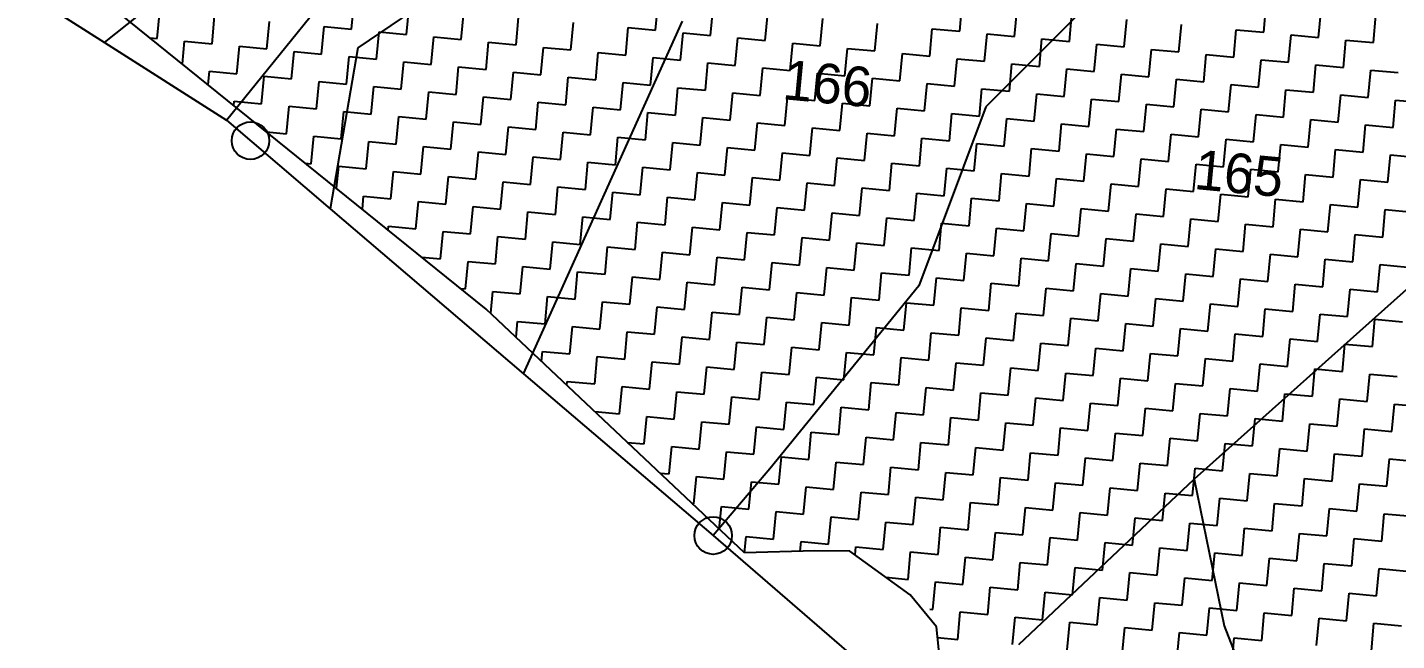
# Model space of a CAD drawing. Header units: metres. Extents: x 279090 to 282389, y 2073542 to 2078104.
# Drawn here: x 279564.5 to 279876.3, y 2076403.3 to 2076542.9 of the extents above; entities that cross this region are included whole.
import ezdxf
from ezdxf.enums import TextEntityAlignment as Align

# ---------------------------------------------------------------- set-up
doc = ezdxf.new("R2010")
doc.units = ezdxf.units.M
doc.header["$LTSCALE"] = 0.3
doc.header["$MEASUREMENT"] = 0
for name, color, linetype in [('POLY_HATCH', 12, 'Continuous'), ('POLY_PARCEL', 6, 'Continuous'), ('TEXT_PARCEL', 7, 'Continuous'), ('V_BOUND_LINE', 7, 'Continuous')]:
    doc.layers.add(name, color=color, linetype=linetype)
doc.styles.add('TEXT_MAP', font='', dxfattribs={"height": 1.8})
doc.styles.get('TEXT_MAP').set_extended_font_data('Kruti Dev 050')

msp = doc.modelspace()

# ---------------------------------------------------------------- linework, layer by layer
for centre in [(279615.31, 2076517.1), (279720.65, 2076427.2)]:
    msp.add_circle(centre, 4.27)
at = {"layer": 'POLY_HATCH'}
for p, q in [((279669, 2076478.78), (279533.32, 2076588.23)), ((279727.76, 2076423.24), (279669, 2076478.78)), ((279743.8, 2076423.73), (279727.76, 2076423.24)), ((279751.8, 2076423.64), (279743.8, 2076423.73)), ((279765.52, 2076413.68), (279751.8, 2076423.64)), ((279771.51, 2076406.45), (279765.52, 2076413.68)), ((279774.65, 2076376.15), (279771.51, 2076406.45))]:
    msp.add_line(p, q, dxfattribs=at)
at = {"layer": 'POLY_HATCH', "linetype": 'Continuous'}
for p, q in [((279594.08, 2076540.35), (279594.67, 2076546.59)), ((279638.34, 2076542.47), (279638.93, 2076548.71)), ((279650.82, 2076541.29), (279651.41, 2076547.53)), ((279663.3, 2076540.12), (279663.89, 2076546.36)), ((279707.56, 2076542.24), (279708.15, 2076548.48)), ((279720.04, 2076541.06), (279720.63, 2076547.3)), ((279776.78, 2076542.01), (279777.37, 2076548.25)), ((279789.26, 2076540.83), (279789.85, 2076547.07)), ((279846, 2076541.78), (279846.59, 2076548.02)), ((279858.48, 2076540.6), (279859.07, 2076546.84)), ((279606.56, 2076539.17), (279607.15, 2076545.41)), ((279619.04, 2076538), (279619.63, 2076544.23)), ((279675.78, 2076538.94), (279676.37, 2076545.18)), ((279688.26, 2076537.77), (279688.85, 2076544)), ((279732.52, 2076539.89), (279733.11, 2076546.13)), ((279745, 2076538.71), (279745.59, 2076544.95)), ((279757.48, 2076537.54), (279758.06, 2076543.78)), ((279801.74, 2076539.66), (279802.33, 2076545.9)), ((279814.22, 2076538.48), (279814.81, 2076544.72)), ((279826.7, 2076537.31), (279827.28, 2076543.55)), ((279870.96, 2076539.43), (279871.55, 2076545.67)), ((279592.48, 2076540.5), (279594.08, 2076540.35)), ((279631.52, 2076536.82), (279632.11, 2076543.06)), ((279632.11, 2076543.06), (279638.34, 2076542.47)), ((279644, 2076535.64), (279644.58, 2076541.88)), ((279644.58, 2076541.88), (279650.82, 2076541.29)), ((279656.47, 2076534.47), (279657.06, 2076540.71)), ((279657.06, 2076540.71), (279663.3, 2076540.12)), ((279700.74, 2076536.59), (279701.32, 2076542.83)), ((279701.32, 2076542.83), (279707.56, 2076542.24)), ((279713.21, 2076535.41), (279713.8, 2076541.65)), ((279713.8, 2076541.65), (279720.04, 2076541.06)), ((279725.69, 2076534.24), (279726.28, 2076540.48)), ((279726.28, 2076540.48), (279732.52, 2076539.89)), ((279769.96, 2076536.36), (279770.54, 2076542.6)), ((279770.54, 2076542.6), (279776.78, 2076542.01)), ((279782.43, 2076535.18), (279783.02, 2076541.42)), ((279783.02, 2076541.42), (279789.26, 2076540.83)), ((279794.91, 2076534.01), (279795.5, 2076540.25)), ((279795.5, 2076540.25), (279801.74, 2076539.66)), ((279839.17, 2076536.13), (279839.76, 2076542.37)), ((279839.76, 2076542.37), (279846, 2076541.78)), ((279851.65, 2076534.95), (279852.24, 2076541.19)), ((279852.24, 2076541.19), (279858.48, 2076540.6)), ((279599.83, 2076534.57), (279600.32, 2076539.76)), ((279600.32, 2076539.76), (279606.56, 2076539.17)), ((279612.21, 2076532.34), (279612.8, 2076538.58)), ((279612.8, 2076538.58), (279619.04, 2076538)), ((279624.69, 2076531.17), (279625.28, 2076537.41)), ((279625.28, 2076537.41), (279631.52, 2076536.82)), ((279668.95, 2076533.29), (279669.54, 2076539.53)), ((279669.54, 2076539.53), (279675.78, 2076538.94)), ((279681.43, 2076532.11), (279682.02, 2076538.35)), ((279682.02, 2076538.35), (279688.26, 2076537.77)), ((279693.91, 2076530.94), (279694.5, 2076537.18)), ((279694.5, 2076537.18), (279700.74, 2076536.59)), ((279738.17, 2076533.06), (279738.76, 2076539.3)), ((279738.76, 2076539.3), (279745, 2076538.71)), ((279750.65, 2076531.88), (279751.24, 2076538.12)), ((279751.24, 2076538.12), (279757.48, 2076537.54)), ((279807.39, 2076532.83), (279807.98, 2076539.07)), ((279807.98, 2076539.07), (279814.22, 2076538.48)), ((279819.87, 2076531.65), (279820.46, 2076537.89)), ((279820.46, 2076537.89), (279826.7, 2076537.31)), ((279864.13, 2076533.78), (279864.72, 2076540.02)), ((279864.72, 2076540.02), (279870.96, 2076539.43)), ((279637.17, 2076529.99), (279637.76, 2076536.23)), ((279637.76, 2076536.23), (279644, 2076535.64)), ((279649.65, 2076528.82), (279650.23, 2076535.06)), ((279650.23, 2076535.06), (279656.47, 2076534.47)), ((279706.39, 2076529.76), (279706.98, 2076536)), ((279706.98, 2076536), (279713.21, 2076535.41)), ((279718.87, 2076528.59), (279719.45, 2076534.83)), ((279719.45, 2076534.83), (279725.69, 2076534.24)), ((279763.13, 2076530.71), (279763.72, 2076536.95)), ((279763.72, 2076536.95), (279769.96, 2076536.36)), ((279775.61, 2076529.53), (279776.19, 2076535.77)), ((279776.19, 2076535.77), (279782.43, 2076535.18)), ((279788.08, 2076528.36), (279788.67, 2076534.6)), ((279788.67, 2076534.6), (279794.91, 2076534.01)), ((279832.35, 2076530.48), (279832.93, 2076536.72)), ((279832.93, 2076536.72), (279839.17, 2076536.13)), ((279844.83, 2076529.3), (279845.41, 2076535.54)), ((279845.41, 2076535.54), (279851.65, 2076534.95)), ((279857.3, 2076528.13), (279857.89, 2076534.37)), ((279857.89, 2076534.37), (279864.13, 2076533.78)), ((279605.68, 2076529.85), (279605.97, 2076532.93)), ((279605.97, 2076532.93), (279612.21, 2076532.34)), ((279617.86, 2076525.52), (279618.45, 2076531.76)), ((279618.45, 2076531.76), (279624.69, 2076531.17)), ((279662.12, 2076527.64), (279662.71, 2076533.88)), ((279662.71, 2076533.88), (279668.95, 2076533.29)), ((279674.6, 2076526.46), (279675.19, 2076532.7)), ((279675.19, 2076532.7), (279681.43, 2076532.11)), ((279687.08, 2076525.29), (279687.67, 2076531.53)), ((279687.67, 2076531.53), (279693.91, 2076530.94)), ((279731.34, 2076527.41), (279731.93, 2076533.65)), ((279731.93, 2076533.65), (279738.17, 2076533.06)), ((279743.82, 2076526.23), (279744.41, 2076532.47)), ((279744.41, 2076532.47), (279750.65, 2076531.88)), ((279756.3, 2076525.06), (279756.89, 2076531.3)), ((279756.89, 2076531.3), (279763.13, 2076530.71)), ((279800.56, 2076527.18), (279801.15, 2076533.42)), ((279801.15, 2076533.42), (279807.39, 2076532.83)), ((279813.04, 2076526), (279813.63, 2076532.24)), ((279813.63, 2076532.24), (279819.87, 2076531.65)), ((279825.52, 2076524.83), (279826.11, 2076531.07)), ((279826.11, 2076531.07), (279832.35, 2076530.48)), ((279869.78, 2076526.95), (279870.37, 2076533.19)), ((279870.37, 2076533.19), (279876.61, 2076532.6)), ((279630.34, 2076524.34), (279630.93, 2076530.58)), ((279630.93, 2076530.58), (279637.17, 2076529.99)), ((279642.82, 2076523.16), (279643.41, 2076529.4)), ((279643.41, 2076529.4), (279649.65, 2076528.82)), ((279655.3, 2076521.99), (279655.89, 2076528.23)), ((279655.89, 2076528.23), (279662.12, 2076527.64)), ((279699.56, 2076524.11), (279700.15, 2076530.35)), ((279700.15, 2076530.35), (279706.39, 2076529.76)), ((279712.04, 2076522.94), (279712.63, 2076529.17)), ((279712.63, 2076529.17), (279718.87, 2076528.59)), ((279724.52, 2076521.76), (279725.1, 2076528)), ((279725.1, 2076528), (279731.34, 2076527.41)), ((279768.78, 2076523.88), (279769.37, 2076530.12)), ((279769.37, 2076530.12), (279775.61, 2076529.53)), ((279781.26, 2076522.71), (279781.85, 2076528.94)), ((279781.85, 2076528.94), (279788.08, 2076528.36)), ((279793.74, 2076521.53), (279794.32, 2076527.77)), ((279794.32, 2076527.77), (279800.56, 2076527.18)), ((279838, 2076523.65), (279838.59, 2076529.89)), ((279838.59, 2076529.89), (279844.83, 2076529.3)), ((279850.48, 2076522.48), (279851.06, 2076528.71)), ((279851.06, 2076528.71), (279857.3, 2076528.13)), ((279611.53, 2076525.13), (279611.62, 2076526.11)), ((279611.62, 2076526.11), (279617.86, 2076525.52)), ((279623.51, 2076518.69), (279624.1, 2076524.93)), ((279624.1, 2076524.93), (279630.34, 2076524.34)), ((279667.78, 2076520.81), (279668.36, 2076527.05)), ((279668.36, 2076527.05), (279674.6, 2076526.46)), ((279680.25, 2076519.64), (279680.84, 2076525.88)), ((279680.84, 2076525.88), (279687.08, 2076525.29)), ((279692.73, 2076518.46), (279693.32, 2076524.7)), ((279693.32, 2076524.7), (279699.56, 2076524.11)), ((279736.99, 2076520.58), (279737.58, 2076526.82)), ((279737.58, 2076526.82), (279743.82, 2076526.23)), ((279749.47, 2076519.41), (279750.06, 2076525.65)), ((279750.06, 2076525.65), (279756.3, 2076525.06)), ((279806.21, 2076520.35), (279806.8, 2076526.59)), ((279806.8, 2076526.59), (279813.04, 2076526)), ((279818.69, 2076519.18), (279819.28, 2076525.42)), ((279819.28, 2076525.42), (279825.52, 2076524.83)), ((279862.95, 2076521.3), (279863.54, 2076527.54)), ((279863.54, 2076527.54), (279869.78, 2076526.95)), ((279875.43, 2076520.12), (279876.02, 2076526.36)), ((279876.02, 2076526.36), (279882.26, 2076525.77)), ((279635.99, 2076517.51), (279636.58, 2076523.75)), ((279636.58, 2076523.75), (279642.82, 2076523.16)), ((279648.47, 2076516.34), (279649.06, 2076522.58)), ((279649.06, 2076522.58), (279655.3, 2076521.99)), ((279705.21, 2076517.28), (279705.8, 2076523.52)), ((279705.8, 2076523.52), (279712.04, 2076522.94)), ((279717.69, 2076516.11), (279718.28, 2076522.35)), ((279718.28, 2076522.35), (279724.52, 2076521.76)), ((279761.95, 2076518.23), (279762.54, 2076524.47)), ((279762.54, 2076524.47), (279768.78, 2076523.88)), ((279774.43, 2076517.05), (279775.02, 2076523.29)), ((279775.02, 2076523.29), (279781.26, 2076522.71)), ((279786.91, 2076515.88), (279787.5, 2076522.12)), ((279787.5, 2076522.12), (279793.74, 2076521.53)), ((279831.17, 2076518), (279831.76, 2076524.24)), ((279831.76, 2076524.24), (279838, 2076523.65)), ((279843.65, 2076516.82), (279844.24, 2076523.06)), ((279844.24, 2076523.06), (279850.48, 2076522.48)), ((279856.13, 2076515.65), (279856.72, 2076521.89)), ((279856.72, 2076521.89), (279862.95, 2076521.3)), ((279618.99, 2076519.12), (279623.51, 2076518.69)), ((279660.95, 2076515.16), (279661.54, 2076521.4)), ((279661.54, 2076521.4), (279667.78, 2076520.81)), ((279673.43, 2076513.99), (279674.02, 2076520.22)), ((279674.02, 2076520.22), (279680.25, 2076519.64)), ((279685.91, 2076512.81), (279686.49, 2076519.05)), ((279686.49, 2076519.05), (279692.73, 2076518.46)), ((279730.17, 2076514.93), (279730.76, 2076521.17)), ((279730.76, 2076521.17), (279736.99, 2076520.58)), ((279742.65, 2076513.76), (279743.23, 2076519.99)), ((279743.23, 2076519.99), (279749.47, 2076519.41)), ((279755.12, 2076512.58), (279755.71, 2076518.82)), ((279755.71, 2076518.82), (279761.95, 2076518.23)), ((279799.39, 2076514.7), (279799.97, 2076520.94)), ((279799.97, 2076520.94), (279806.21, 2076520.35)), ((279811.87, 2076513.53), (279812.45, 2076519.76)), ((279812.45, 2076519.76), (279818.69, 2076519.18)), ((279824.34, 2076512.35), (279824.93, 2076518.59)), ((279824.93, 2076518.59), (279831.17, 2076518)), ((279868.61, 2076514.47), (279869.19, 2076520.71)), ((279869.19, 2076520.71), (279875.43, 2076520.12)), ((279629.16, 2076511.86), (279629.75, 2076518.1)), ((279629.75, 2076518.1), (279635.99, 2076517.51)), ((279641.64, 2076510.69), (279642.23, 2076516.93)), ((279642.23, 2076516.93), (279648.47, 2076516.34)), ((279654.12, 2076509.51), (279654.71, 2076515.75)), ((279654.71, 2076515.75), (279660.95, 2076515.16)), ((279698.38, 2076511.63), (279698.97, 2076517.87)), ((279698.97, 2076517.87), (279705.21, 2076517.28)), ((279710.86, 2076510.46), (279711.45, 2076516.7)), ((279711.45, 2076516.7), (279717.69, 2076516.11)), ((279723.34, 2076509.28), (279723.93, 2076515.52)), ((279723.93, 2076515.52), (279730.17, 2076514.93)), ((279767.6, 2076511.4), (279768.19, 2076517.64)), ((279768.19, 2076517.64), (279774.43, 2076517.05)), ((279780.08, 2076510.23), (279780.67, 2076516.47)), ((279780.67, 2076516.47), (279786.91, 2076515.88)), ((279792.56, 2076509.05), (279793.15, 2076515.29)), ((279793.15, 2076515.29), (279799.39, 2076514.7)), ((279836.82, 2076511.17), (279837.41, 2076517.41)), ((279837.41, 2076517.41), (279843.65, 2076516.82)), ((279849.3, 2076510), (279849.89, 2076516.24)), ((279849.89, 2076516.24), (279856.13, 2076515.65)), ((279666.6, 2076508.33), (279667.19, 2076514.57)), ((279667.19, 2076514.57), (279673.43, 2076513.99)), ((279679.08, 2076507.16), (279679.67, 2076513.4)), ((279679.67, 2076513.4), (279685.91, 2076512.81)), ((279691.56, 2076505.98), (279692.14, 2076512.22)), ((279692.14, 2076512.22), (279698.38, 2076511.63)), ((279735.82, 2076508.1), (279736.41, 2076514.34)), ((279736.41, 2076514.34), (279742.65, 2076513.76)), ((279748.3, 2076506.93), (279748.89, 2076513.17)), ((279748.89, 2076513.17), (279755.12, 2076512.58)), ((279805.04, 2076507.87), (279805.63, 2076514.11)), ((279805.63, 2076514.11), (279811.87, 2076513.53)), ((279817.52, 2076506.7), (279818.1, 2076512.94)), ((279818.1, 2076512.94), (279824.34, 2076512.35)), ((279861.78, 2076508.82), (279862.37, 2076515.06)), ((279862.37, 2076515.06), (279868.61, 2076514.47)), ((279874.26, 2076507.64), (279874.84, 2076513.88)), ((279874.84, 2076513.88), (279881.08, 2076513.3)), ((279627.83, 2076511.99), (279629.16, 2076511.86)), ((279634.93, 2076506.26), (279635.4, 2076511.27)), ((279635.4, 2076511.27), (279641.64, 2076510.69)), ((279647.29, 2076503.86), (279647.88, 2076510.1)), ((279647.88, 2076510.1), (279654.12, 2076509.51)), ((279704.03, 2076504.81), (279704.62, 2076511.04)), ((279704.62, 2076511.04), (279710.86, 2076510.46)), ((279716.51, 2076503.63), (279717.1, 2076509.87)), ((279717.1, 2076509.87), (279723.34, 2076509.28)), ((279760.78, 2076505.75), (279761.36, 2076511.99)), ((279761.36, 2076511.99), (279767.6, 2076511.4)), ((279773.25, 2076504.58), (279773.84, 2076510.81)), ((279773.84, 2076510.81), (279780.08, 2076510.23)), ((279785.73, 2076503.4), (279786.32, 2076509.64)), ((279786.32, 2076509.64), (279792.56, 2076509.05)), ((279829.99, 2076505.52), (279830.58, 2076511.76)), ((279830.58, 2076511.76), (279836.82, 2076511.17)), ((279842.47, 2076504.35), (279843.06, 2076510.58)), ((279843.06, 2076510.58), (279849.3, 2076510)), ((279854.95, 2076503.17), (279855.54, 2076509.41)), ((279855.54, 2076509.41), (279861.78, 2076508.82)), ((279659.77, 2076502.68), (279660.36, 2076508.92)), ((279660.36, 2076508.92), (279666.6, 2076508.33)), ((279672.25, 2076501.51), (279672.84, 2076507.75)), ((279672.84, 2076507.75), (279679.08, 2076507.16)), ((279684.73, 2076500.33), (279685.32, 2076506.57)), ((279685.32, 2076506.57), (279691.56, 2076505.98)), ((279728.99, 2076502.45), (279729.58, 2076508.69)), ((279729.58, 2076508.69), (279735.82, 2076508.1)), ((279741.47, 2076501.28), (279742.06, 2076507.52)), ((279742.06, 2076507.52), (279748.3, 2076506.93)), ((279753.95, 2076500.1), (279754.54, 2076506.34)), ((279754.54, 2076506.34), (279760.78, 2076505.75)), ((279798.21, 2076502.22), (279798.8, 2076508.46)), ((279798.8, 2076508.46), (279805.04, 2076507.87)), ((279810.69, 2076501.05), (279811.28, 2076507.29)), ((279811.28, 2076507.29), (279817.52, 2076506.7)), ((279823.17, 2076499.87), (279823.76, 2076506.11)), ((279823.76, 2076506.11), (279829.99, 2076505.52)), ((279867.43, 2076501.99), (279868.02, 2076508.23)), ((279868.02, 2076508.23), (279874.26, 2076507.64)), ((279640.78, 2076501.54), (279641.06, 2076504.45)), ((279641.06, 2076504.45), (279647.29, 2076503.86)), ((279652.95, 2076497.03), (279653.53, 2076503.27)), ((279653.53, 2076503.27), (279659.77, 2076502.68)), ((279697.21, 2076499.15), (279697.8, 2076505.39)), ((279697.8, 2076505.39), (279704.03, 2076504.81)), ((279709.69, 2076497.98), (279710.27, 2076504.22)), ((279710.27, 2076504.22), (279716.51, 2076503.63)), ((279722.16, 2076496.8), (279722.75, 2076503.04)), ((279722.75, 2076503.04), (279728.99, 2076502.45)), ((279766.43, 2076498.92), (279767.01, 2076505.16)), ((279767.01, 2076505.16), (279773.25, 2076504.58)), ((279778.9, 2076497.75), (279779.49, 2076503.99)), ((279779.49, 2076503.99), (279785.73, 2076503.4)), ((279791.38, 2076496.57), (279791.97, 2076502.81)), ((279791.97, 2076502.81), (279798.21, 2076502.22)), ((279835.65, 2076498.69), (279836.23, 2076504.93)), ((279836.23, 2076504.93), (279842.47, 2076504.35)), ((279848.12, 2076497.52), (279848.71, 2076503.76)), ((279848.71, 2076503.76), (279854.95, 2076503.17)), ((279665.42, 2076495.86), (279666.01, 2076502.1)), ((279666.01, 2076502.1), (279672.25, 2076501.51)), ((279677.9, 2076494.68), (279678.49, 2076500.92)), ((279678.49, 2076500.92), (279684.73, 2076500.33)), ((279690.38, 2076493.5), (279690.97, 2076499.74)), ((279690.97, 2076499.74), (279697.21, 2076499.15)), ((279734.64, 2076495.63), (279735.23, 2076501.87)), ((279735.23, 2076501.87), (279741.47, 2076501.28)), ((279747.12, 2076494.45), (279747.71, 2076500.69)), ((279747.71, 2076500.69), (279753.95, 2076500.1)), ((279803.86, 2076495.4), (279804.45, 2076501.64)), ((279804.45, 2076501.64), (279810.69, 2076501.05)), ((279816.34, 2076494.22), (279816.93, 2076500.46)), ((279816.93, 2076500.46), (279823.17, 2076499.87)), ((279860.6, 2076496.34), (279861.19, 2076502.58)), ((279861.19, 2076502.58), (279867.43, 2076501.99)), ((279873.08, 2076495.17), (279873.67, 2076501.41)), ((279873.67, 2076501.41), (279879.91, 2076500.82)), ((279646.63, 2076496.82), (279646.71, 2076497.62)), ((279646.71, 2076497.62), (279652.95, 2076497.03)), ((279702.86, 2076492.33), (279703.45, 2076498.57)), ((279703.45, 2076498.57), (279709.69, 2076497.98)), ((279715.34, 2076491.15), (279715.93, 2076497.39)), ((279715.93, 2076497.39), (279722.16, 2076496.8)), ((279759.6, 2076493.27), (279760.19, 2076499.51)), ((279760.19, 2076499.51), (279766.43, 2076498.92)), ((279772.08, 2076492.1), (279772.67, 2076498.34)), ((279772.67, 2076498.34), (279778.9, 2076497.75)), ((279784.56, 2076490.92), (279785.14, 2076497.16)), ((279785.14, 2076497.16), (279791.38, 2076496.57)), ((279828.82, 2076493.04), (279829.41, 2076499.28)), ((279829.41, 2076499.28), (279835.65, 2076498.69)), ((279841.3, 2076491.87), (279841.88, 2076498.11)), ((279841.88, 2076498.11), (279848.12, 2076497.52)), ((279853.77, 2076490.69), (279854.36, 2076496.93)), ((279854.36, 2076496.93), (279860.6, 2076496.34)), ((279658.6, 2076490.2), (279659.18, 2076496.44)), ((279659.18, 2076496.44), (279665.42, 2076495.86)), ((279671.07, 2076489.03), (279671.66, 2076495.27)), ((279671.66, 2076495.27), (279677.9, 2076494.68)), ((279683.55, 2076487.85), (279684.14, 2076494.09)), ((279684.14, 2076494.09), (279690.38, 2076493.5)), ((279727.82, 2076489.97), (279728.4, 2076496.21)), ((279728.4, 2076496.21), (279734.64, 2076495.63)), ((279740.29, 2076488.8), (279740.88, 2076495.04)), ((279740.88, 2076495.04), (279747.12, 2076494.45)), ((279752.77, 2076487.62), (279753.36, 2076493.86)), ((279753.36, 2076493.86), (279759.6, 2076493.27)), ((279797.03, 2076489.74), (279797.62, 2076495.98)), ((279797.62, 2076495.98), (279803.86, 2076495.4)), ((279809.51, 2076488.57), (279810.1, 2076494.81)), ((279810.1, 2076494.81), (279816.34, 2076494.22)), ((279821.99, 2076487.39), (279822.58, 2076493.63)), ((279822.58, 2076493.63), (279828.82, 2076493.04)), ((279866.25, 2076489.51), (279866.84, 2076495.75)), ((279866.84, 2076495.75), (279873.08, 2076495.17)), ((279654.33, 2076490.61), (279658.6, 2076490.2)), ((279696.03, 2076486.68), (279696.62, 2076492.92)), ((279696.62, 2076492.92), (279702.86, 2076492.33)), ((279708.51, 2076485.5), (279709.1, 2076491.74)), ((279709.1, 2076491.74), (279715.34, 2076491.15)), ((279720.99, 2076484.32), (279721.58, 2076490.56)), ((279721.58, 2076490.56), (279727.82, 2076489.97)), ((279765.25, 2076486.45), (279765.84, 2076492.69)), ((279765.84, 2076492.69), (279772.08, 2076492.1)), ((279777.73, 2076485.27), (279778.32, 2076491.51)), ((279778.32, 2076491.51), (279784.56, 2076490.92)), ((279790.21, 2076484.09), (279790.8, 2076490.33)), ((279790.8, 2076490.33), (279797.03, 2076489.74)), ((279834.47, 2076486.22), (279835.06, 2076492.46)), ((279835.06, 2076492.46), (279841.3, 2076491.87)), ((279846.95, 2076485.04), (279847.54, 2076491.28)), ((279847.54, 2076491.28), (279853.77, 2076490.69)), ((279664.25, 2076483.38), (279664.84, 2076489.62)), ((279664.84, 2076489.62), (279671.07, 2076489.03)), ((279676.73, 2076482.2), (279677.31, 2076488.44)), ((279677.31, 2076488.44), (279683.55, 2076487.85)), ((279689.2, 2076481.03), (279689.79, 2076487.26)), ((279689.79, 2076487.26), (279696.03, 2076486.68)), ((279733.47, 2076483.15), (279734.05, 2076489.39)), ((279734.05, 2076489.39), (279740.29, 2076488.8)), ((279745.94, 2076481.97), (279746.53, 2076488.21)), ((279746.53, 2076488.21), (279752.77, 2076487.62)), ((279802.69, 2076482.92), (279803.27, 2076489.16)), ((279803.27, 2076489.16), (279809.51, 2076488.57)), ((279815.16, 2076481.74), (279815.75, 2076487.98)), ((279815.75, 2076487.98), (279821.99, 2076487.39)), ((279859.43, 2076483.86), (279860.01, 2076490.1)), ((279860.01, 2076490.1), (279866.25, 2076489.51)), ((279871.9, 2076482.69), (279872.49, 2076488.93)), ((279872.49, 2076488.93), (279878.73, 2076488.34)), ((279701.68, 2076479.85), (279702.27, 2076486.09)), ((279702.27, 2076486.09), (279708.51, 2076485.5)), ((279714.16, 2076478.67), (279714.75, 2076484.91)), ((279714.75, 2076484.91), (279720.99, 2076484.32)), ((279758.42, 2076480.8), (279759.01, 2076487.03)), ((279759.01, 2076487.03), (279765.25, 2076486.45)), ((279770.9, 2076479.62), (279771.49, 2076485.86)), ((279771.49, 2076485.86), (279777.73, 2076485.27)), ((279783.38, 2076478.44), (279783.97, 2076484.68)), ((279783.97, 2076484.68), (279790.21, 2076484.09)), ((279827.64, 2076480.57), (279828.23, 2076486.8)), ((279828.23, 2076486.8), (279834.47, 2076486.22)), ((279840.12, 2076479.39), (279840.71, 2076485.63)), ((279840.71, 2076485.63), (279846.95, 2076485.04)), ((279852.6, 2076478.21), (279853.19, 2076484.45)), ((279853.19, 2076484.45), (279859.43, 2076483.86)), ((279663.17, 2076483.48), (279664.25, 2076483.38)), ((279670.02, 2076477.81), (279670.49, 2076482.79)), ((279670.49, 2076482.79), (279676.73, 2076482.2)), ((279682.38, 2076475.37), (279682.96, 2076481.61)), ((279682.96, 2076481.61), (279689.2, 2076481.03)), ((279726.64, 2076477.5), (279727.23, 2076483.74)), ((279727.23, 2076483.74), (279733.47, 2076483.15)), ((279739.12, 2076476.32), (279739.71, 2076482.56)), ((279739.71, 2076482.56), (279745.94, 2076481.97)), ((279751.6, 2076475.14), (279752.18, 2076481.38)), ((279752.18, 2076481.38), (279758.42, 2076480.8)), ((279795.86, 2076477.27), (279796.45, 2076483.51)), ((279796.45, 2076483.51), (279802.69, 2076482.92)), ((279808.34, 2076476.09), (279808.92, 2076482.33)), ((279808.92, 2076482.33), (279815.16, 2076481.74)), ((279820.81, 2076474.91), (279821.4, 2076481.15)), ((279821.4, 2076481.15), (279827.64, 2076480.57)), ((279865.08, 2076477.04), (279865.67, 2076483.28)), ((279865.67, 2076483.28), (279871.9, 2076482.69)), ((279694.86, 2076474.2), (279695.44, 2076480.44)), ((279695.44, 2076480.44), (279701.68, 2076479.85)), ((279707.33, 2076473.02), (279707.92, 2076479.26)), ((279707.92, 2076479.26), (279714.16, 2076478.67)), ((279719.81, 2076471.85), (279720.4, 2076478.08)), ((279720.4, 2076478.08), (279726.64, 2076477.5)), ((279764.07, 2076473.97), (279764.66, 2076480.21)), ((279764.66, 2076480.21), (279770.9, 2076479.62)), ((279776.55, 2076472.79), (279777.14, 2076479.03)), ((279777.14, 2076479.03), (279783.38, 2076478.44)), ((279789.03, 2076471.62), (279789.62, 2076477.85)), ((279789.62, 2076477.85), (279795.86, 2076477.27)), ((279833.29, 2076473.74), (279833.88, 2076479.98)), ((279833.88, 2076479.98), (279840.12, 2076479.39)), ((279845.77, 2076472.56), (279846.36, 2076478.8)), ((279846.36, 2076478.8), (279852.6, 2076478.21)), ((279675.8, 2076472.35), (279676.14, 2076475.96)), ((279676.14, 2076475.96), (279682.38, 2076475.37)), ((279688.03, 2076468.55), (279688.62, 2076474.79)), ((279688.62, 2076474.79), (279694.86, 2076474.2)), ((279732.29, 2076470.67), (279732.88, 2076476.91)), ((279732.88, 2076476.91), (279739.12, 2076476.32)), ((279744.77, 2076469.49), (279745.36, 2076475.73)), ((279745.36, 2076475.73), (279751.6, 2076475.14)), ((279801.51, 2076470.44), (279802.1, 2076476.68)), ((279802.1, 2076476.68), (279808.34, 2076476.09)), ((279813.99, 2076469.26), (279814.58, 2076475.5)), ((279814.58, 2076475.5), (279820.81, 2076474.91)), ((279858.25, 2076471.39), (279858.84, 2076477.62)), ((279858.84, 2076477.62), (279865.08, 2076477.04)), ((279870.73, 2076470.21), (279871.32, 2076476.45)), ((279871.32, 2076476.45), (279877.56, 2076475.86)), ((279700.51, 2076467.37), (279701.09, 2076473.61)), ((279701.09, 2076473.61), (279707.33, 2076473.02)), ((279712.98, 2076466.19), (279713.57, 2076472.43)), ((279713.57, 2076472.43), (279719.81, 2076471.85)), ((279757.25, 2076468.32), (279757.83, 2076474.56)), ((279757.83, 2076474.56), (279764.07, 2076473.97)), ((279769.73, 2076467.14), (279770.31, 2076473.38)), ((279770.31, 2076473.38), (279776.55, 2076472.79)), ((279782.2, 2076465.96), (279782.79, 2076472.2)), ((279782.79, 2076472.2), (279789.03, 2076471.62)), ((279826.47, 2076468.09), (279827.05, 2076474.33)), ((279827.05, 2076474.33), (279833.29, 2076473.74)), ((279838.94, 2076466.91), (279839.53, 2076473.15)), ((279839.53, 2076473.15), (279845.77, 2076472.56)), ((279851.42, 2076465.73), (279852.01, 2076471.97)), ((279852.01, 2076471.97), (279858.25, 2076471.39)), ((279681.58, 2076466.89), (279681.79, 2076469.13)), ((279681.79, 2076469.13), (279688.03, 2076468.55)), ((279725.46, 2076465.02), (279726.05, 2076471.26)), ((279726.05, 2076471.26), (279732.29, 2076470.67)), ((279737.94, 2076463.84), (279738.53, 2076470.08)), ((279738.53, 2076470.08), (279744.77, 2076469.49)), ((279750.42, 2076462.67), (279751.01, 2076468.9)), ((279751.01, 2076468.9), (279757.25, 2076468.32)), ((279794.68, 2076464.79), (279795.27, 2076471.03)), ((279795.27, 2076471.03), (279801.51, 2076470.44)), ((279807.16, 2076463.61), (279807.75, 2076469.85)), ((279807.75, 2076469.85), (279813.99, 2076469.26)), ((279819.64, 2076462.44), (279820.23, 2076468.68)), ((279820.23, 2076468.68), (279826.47, 2076468.09)), ((279863.9, 2076464.56), (279864.49, 2076470.8)), ((279864.49, 2076470.8), (279870.73, 2076470.21)), ((279693.68, 2076461.72), (279694.27, 2076467.96)), ((279694.27, 2076467.96), (279700.51, 2076467.37)), ((279706.16, 2076460.54), (279706.75, 2076466.78)), ((279706.75, 2076466.78), (279712.98, 2076466.19)), ((279718.64, 2076459.37), (279719.22, 2076465.61)), ((279719.22, 2076465.61), (279725.46, 2076465.02)), ((279762.9, 2076461.49), (279763.49, 2076467.73)), ((279763.49, 2076467.73), (279769.73, 2076467.14)), ((279775.38, 2076460.31), (279775.96, 2076466.55)), ((279775.96, 2076466.55), (279782.2, 2076465.96)), ((279787.85, 2076459.14), (279788.44, 2076465.38)), ((279788.44, 2076465.38), (279794.68, 2076464.79)), ((279832.12, 2076461.26), (279832.71, 2076467.5)), ((279832.71, 2076467.5), (279838.94, 2076466.91)), ((279844.6, 2076460.08), (279845.18, 2076466.32)), ((279845.18, 2076466.32), (279851.42, 2076465.73)), ((279687.36, 2076461.42), (279687.44, 2076462.31)), ((279687.44, 2076462.31), (279693.68, 2076461.72)), ((279731.11, 2076458.19), (279731.7, 2076464.43)), ((279731.7, 2076464.43), (279737.94, 2076463.84)), ((279743.59, 2076457.01), (279744.18, 2076463.25)), ((279744.18, 2076463.25), (279750.42, 2076462.67)), ((279800.33, 2076457.96), (279800.92, 2076464.2)), ((279800.92, 2076464.2), (279807.16, 2076463.61)), ((279812.81, 2076456.78), (279813.4, 2076463.02)), ((279813.4, 2076463.02), (279819.64, 2076462.44)), ((279857.07, 2076458.91), (279857.66, 2076465.15)), ((279857.66, 2076465.15), (279863.9, 2076464.56)), ((279869.55, 2076457.73), (279870.14, 2076463.97)), ((279870.14, 2076463.97), (279876.38, 2076463.38)), ((279699.33, 2076454.89), (279699.92, 2076461.13)), ((279699.92, 2076461.13), (279706.16, 2076460.54)), ((279711.81, 2076453.72), (279712.4, 2076459.96)), ((279712.4, 2076459.96), (279718.64, 2076459.37)), ((279756.07, 2076455.84), (279756.66, 2076462.08)), ((279756.66, 2076462.08), (279762.9, 2076461.49)), ((279768.55, 2076454.66), (279769.14, 2076460.9)), ((279769.14, 2076460.9), (279775.38, 2076460.31)), ((279781.03, 2076453.49), (279781.62, 2076459.73)), ((279781.62, 2076459.73), (279787.85, 2076459.14)), ((279825.29, 2076455.61), (279825.88, 2076461.85)), ((279825.88, 2076461.85), (279832.12, 2076461.26)), ((279837.77, 2076454.43), (279838.36, 2076460.67)), ((279838.36, 2076460.67), (279844.6, 2076460.08)), ((279850.25, 2076453.26), (279850.83, 2076459.5)), ((279850.83, 2076459.5), (279857.07, 2076458.91)), ((279724.29, 2076452.54), (279724.87, 2076458.78)), ((279724.87, 2076458.78), (279731.11, 2076458.19)), ((279736.77, 2076451.36), (279737.35, 2076457.6)), ((279737.35, 2076457.6), (279743.59, 2076457.01)), ((279749.24, 2076450.19), (279749.83, 2076456.43)), ((279749.83, 2076456.43), (279756.07, 2076455.84)), ((279793.51, 2076452.31), (279794.09, 2076458.55)), ((279794.09, 2076458.55), (279800.33, 2076457.96)), ((279805.98, 2076451.13), (279806.57, 2076457.37)), ((279806.57, 2076457.37), (279812.81, 2076456.78)), ((279818.46, 2076449.96), (279819.05, 2076456.2)), ((279819.05, 2076456.2), (279825.29, 2076455.61)), ((279862.72, 2076452.08), (279863.31, 2076458.32)), ((279863.31, 2076458.32), (279869.55, 2076457.73)), ((279875.2, 2076450.9), (279875.79, 2076457.14)), ((279875.79, 2076457.14), (279882.03, 2076456.55)), ((279693.71, 2076455.42), (279699.33, 2076454.89)), ((279704.98, 2076448.06), (279705.57, 2076454.3)), ((279705.57, 2076454.3), (279711.81, 2076453.72)), ((279717.46, 2076446.89), (279718.05, 2076453.13)), ((279718.05, 2076453.13), (279724.29, 2076452.54)), ((279761.72, 2076449.01), (279762.31, 2076455.25)), ((279762.31, 2076455.25), (279768.55, 2076454.66)), ((279774.2, 2076447.84), (279774.79, 2076454.07)), ((279774.79, 2076454.07), (279781.03, 2076453.49)), ((279786.68, 2076446.66), (279787.27, 2076452.9)), ((279787.27, 2076452.9), (279793.51, 2076452.31)), ((279830.94, 2076448.78), (279831.53, 2076455.02)), ((279831.53, 2076455.02), (279837.77, 2076454.43)), ((279843.42, 2076447.61), (279844.01, 2076453.84)), ((279844.01, 2076453.84), (279850.25, 2076453.26)), ((279729.94, 2076445.71), (279730.53, 2076451.95)), ((279730.53, 2076451.95), (279736.77, 2076451.36)), ((279742.42, 2076444.54), (279743, 2076450.78)), ((279743, 2076450.78), (279749.24, 2076450.19)), ((279799.16, 2076445.48), (279799.74, 2076451.72)), ((279799.74, 2076451.72), (279805.98, 2076451.13)), ((279811.64, 2076444.31), (279812.22, 2076450.55)), ((279812.22, 2076450.55), (279818.46, 2076449.96)), ((279855.9, 2076446.43), (279856.49, 2076452.67)), ((279856.49, 2076452.67), (279862.72, 2076452.08)), ((279868.38, 2076445.25), (279868.96, 2076451.49)), ((279868.96, 2076451.49), (279875.2, 2076450.9)), ((279701.1, 2076448.43), (279704.98, 2076448.06)), ((279710.63, 2076441.24), (279711.22, 2076447.48)), ((279711.22, 2076447.48), (279717.46, 2076446.89)), ((279754.89, 2076443.36), (279755.48, 2076449.6)), ((279755.48, 2076449.6), (279761.72, 2076449.01)), ((279767.37, 2076442.18), (279767.96, 2076448.42)), ((279767.96, 2076448.42), (279774.2, 2076447.84)), ((279779.85, 2076441.01), (279780.44, 2076447.25)), ((279780.44, 2076447.25), (279786.68, 2076446.66)), ((279824.11, 2076443.13), (279824.7, 2076449.37)), ((279824.7, 2076449.37), (279830.94, 2076448.78)), ((279836.59, 2076441.95), (279837.18, 2076448.19)), ((279837.18, 2076448.19), (279843.42, 2076447.61)), ((279849.07, 2076440.78), (279849.66, 2076447.02)), ((279849.66, 2076447.02), (279855.9, 2076446.43)), ((279723.11, 2076440.06), (279723.7, 2076446.3)), ((279723.7, 2076446.3), (279729.94, 2076445.71)), ((279735.59, 2076438.89), (279736.18, 2076445.12)), ((279736.18, 2076445.12), (279742.42, 2076444.54)), ((279748.07, 2076437.71), (279748.66, 2076443.95)), ((279748.66, 2076443.95), (279754.89, 2076443.36)), ((279792.33, 2076439.83), (279792.92, 2076446.07)), ((279792.92, 2076446.07), (279799.16, 2076445.48)), ((279804.81, 2076438.66), (279805.4, 2076444.89)), ((279805.4, 2076444.89), (279811.64, 2076444.31)), ((279817.29, 2076437.48), (279817.87, 2076443.72)), ((279817.87, 2076443.72), (279824.11, 2076443.13)), ((279861.55, 2076439.6), (279862.14, 2076445.84)), ((279862.14, 2076445.84), (279868.38, 2076445.25)), ((279874.03, 2076438.43), (279874.61, 2076444.66)), ((279874.61, 2076444.66), (279880.85, 2076444.08)), ((279708.5, 2076441.44), (279710.63, 2076441.24)), ((279716.28, 2076434.41), (279716.87, 2076440.65)), ((279716.87, 2076440.65), (279723.11, 2076440.06)), ((279760.55, 2076436.53), (279761.13, 2076442.77)), ((279761.13, 2076442.77), (279767.37, 2076442.18)), ((279773.02, 2076435.36), (279773.61, 2076441.6)), ((279773.61, 2076441.6), (279779.85, 2076441.01)), ((279785.5, 2076434.18), (279786.09, 2076440.42)), ((279786.09, 2076440.42), (279792.33, 2076439.83)), ((279829.76, 2076436.3), (279830.35, 2076442.54)), ((279830.35, 2076442.54), (279836.59, 2076441.95)), ((279842.24, 2076435.13), (279842.83, 2076441.37)), ((279842.83, 2076441.37), (279849.07, 2076440.78)), ((279728.76, 2076433.23), (279729.35, 2076439.47)), ((279729.35, 2076439.47), (279735.59, 2076438.89)), ((279741.24, 2076432.06), (279741.83, 2076438.3)), ((279741.83, 2076438.3), (279748.07, 2076437.71)), ((279797.98, 2076433), (279798.57, 2076439.24)), ((279798.57, 2076439.24), (279804.81, 2076438.66)), ((279810.46, 2076431.83), (279811.05, 2076438.07)), ((279811.05, 2076438.07), (279817.29, 2076437.48)), ((279854.72, 2076433.95), (279855.31, 2076440.19)), ((279855.31, 2076440.19), (279861.55, 2076439.6)), ((279867.2, 2076432.77), (279867.79, 2076439.01)), ((279867.79, 2076439.01), (279874.03, 2076438.43)), ((279715.9, 2076434.45), (279716.28, 2076434.41)), ((279753.72, 2076430.88), (279754.31, 2076437.12)), ((279754.31, 2076437.12), (279760.55, 2076436.53)), ((279766.2, 2076429.71), (279766.78, 2076435.94)), ((279766.78, 2076435.94), (279773.02, 2076435.36)), ((279778.67, 2076428.53), (279779.26, 2076434.77)), ((279779.26, 2076434.77), (279785.5, 2076434.18)), ((279822.94, 2076430.65), (279823.53, 2076436.89)), ((279823.53, 2076436.89), (279829.76, 2076436.3)), ((279835.42, 2076429.48), (279836, 2076435.71)), ((279836, 2076435.71), (279842.24, 2076435.13)), ((279847.89, 2076428.3), (279848.48, 2076434.54)), ((279848.48, 2076434.54), (279854.72, 2076433.95)), ((279722.03, 2076428.65), (279722.52, 2076433.82)), ((279722.52, 2076433.82), (279728.76, 2076433.23)), ((279734.41, 2076426.41), (279735, 2076432.65)), ((279735, 2076432.65), (279741.24, 2076432.06)), ((279746.89, 2076425.23), (279747.48, 2076431.47)), ((279747.48, 2076431.47), (279753.72, 2076430.88)), ((279791.15, 2076427.35), (279791.74, 2076433.59)), ((279791.74, 2076433.59), (279797.98, 2076433)), ((279803.63, 2076426.18), (279804.22, 2076432.42)), ((279804.22, 2076432.42), (279810.46, 2076431.83)), ((279816.11, 2076425), (279816.7, 2076431.24)), ((279816.7, 2076431.24), (279822.94, 2076430.65)), ((279860.37, 2076427.12), (279860.96, 2076433.36)), ((279860.96, 2076433.36), (279867.2, 2076432.77)), ((279872.85, 2076425.95), (279873.44, 2076432.19)), ((279873.44, 2076432.19), (279879.68, 2076431.6)), ((279759.37, 2076424.05), (279759.96, 2076430.29)), ((279759.96, 2076430.29), (279766.2, 2076429.71)), ((279771.85, 2076422.88), (279772.44, 2076429.12)), ((279772.44, 2076429.12), (279778.67, 2076428.53)), ((279784.33, 2076421.7), (279784.91, 2076427.94)), ((279784.91, 2076427.94), (279791.15, 2076427.35)), ((279828.59, 2076423.82), (279829.18, 2076430.06)), ((279829.18, 2076430.06), (279835.42, 2076429.48)), ((279841.07, 2076422.65), (279841.65, 2076428.89)), ((279841.65, 2076428.89), (279847.89, 2076428.3)), ((279727.82, 2076423.24), (279728.17, 2076427)), ((279728.17, 2076427), (279734.41, 2076426.41)), ((279740.44, 2076423.62), (279740.65, 2076425.82)), ((279740.65, 2076425.82), (279746.89, 2076425.23)), ((279796.8, 2076420.53), (279797.39, 2076426.77)), ((279797.39, 2076426.77), (279803.63, 2076426.18)), ((279809.28, 2076419.35), (279809.87, 2076425.59)), ((279809.87, 2076425.59), (279816.11, 2076425)), ((279853.55, 2076421.47), (279854.13, 2076427.71)), ((279854.13, 2076427.71), (279860.37, 2076427.12)), ((279866.02, 2076420.3), (279866.61, 2076426.54)), ((279866.61, 2076426.54), (279872.85, 2076425.95)), ((279752.96, 2076422.8), (279753.13, 2076424.64)), ((279753.13, 2076424.64), (279759.37, 2076424.05)), ((279765.02, 2076417.23), (279765.61, 2076423.47)), ((279765.61, 2076423.47), (279771.85, 2076422.88)), ((279777.5, 2076416.05), (279778.09, 2076422.29)), ((279778.09, 2076422.29), (279784.33, 2076421.7)), ((279821.76, 2076418.17), (279822.35, 2076424.41)), ((279822.35, 2076424.41), (279828.59, 2076423.82)), ((279834.24, 2076417), (279834.83, 2076423.24)), ((279834.83, 2076423.24), (279841.07, 2076422.65)), ((279846.72, 2076415.82), (279847.31, 2076422.06)), ((279847.31, 2076422.06), (279853.55, 2076421.47)), ((279789.98, 2076414.87), (279790.57, 2076421.11)), ((279790.57, 2076421.11), (279796.8, 2076420.53)), ((279802.46, 2076413.7), (279803.04, 2076419.94)), ((279803.04, 2076419.94), (279809.28, 2076419.35)), ((279814.93, 2076412.52), (279815.52, 2076418.76)), ((279815.52, 2076418.76), (279821.76, 2076418.17)), ((279859.2, 2076414.64), (279859.78, 2076420.88)), ((279859.78, 2076420.88), (279866.02, 2076420.3)), ((279871.67, 2076413.47), (279872.26, 2076419.71)), ((279872.26, 2076419.71), (279878.5, 2076419.12)), ((279759.98, 2076417.7), (279765.02, 2076417.23)), ((279770.67, 2076410.4), (279771.26, 2076416.64)), ((279771.26, 2076416.64), (279777.5, 2076416.05)), ((279783.15, 2076409.22), (279783.74, 2076415.46)), ((279783.74, 2076415.46), (279789.98, 2076414.87)), ((279827.41, 2076411.35), (279828, 2076417.59)), ((279828, 2076417.59), (279834.24, 2076417)), ((279839.89, 2076410.17), (279840.48, 2076416.41)), ((279840.48, 2076416.41), (279846.72, 2076415.82)), ((279795.63, 2076408.05), (279796.22, 2076414.29)), ((279796.22, 2076414.29), (279802.46, 2076413.7)), ((279808.11, 2076406.87), (279808.69, 2076413.11)), ((279808.69, 2076413.11), (279814.93, 2076412.52)), ((279852.37, 2076408.99), (279852.96, 2076415.23)), ((279852.96, 2076415.23), (279859.2, 2076414.64)), ((279864.85, 2076407.82), (279865.44, 2076414.06)), ((279865.44, 2076414.06), (279871.67, 2076413.47)), ((279769.95, 2076410.47), (279770.67, 2076410.4)), ((279776.32, 2076403.57), (279776.91, 2076409.81)), ((279776.91, 2076409.81), (279783.15, 2076409.22)), ((279820.58, 2076405.7), (279821.17, 2076411.93)), ((279821.17, 2076411.93), (279827.41, 2076411.35)), ((279833.06, 2076404.52), (279833.65, 2076410.76)), ((279833.65, 2076410.76), (279839.89, 2076410.17)), ((279845.54, 2076403.34), (279846.13, 2076409.58)), ((279846.13, 2076409.58), (279852.37, 2076408.99)), ((279788.8, 2076402.4), (279789.39, 2076408.64)), ((279789.39, 2076408.64), (279795.63, 2076408.05)), ((279801.28, 2076401.22), (279801.87, 2076407.46)), ((279801.87, 2076407.46), (279808.11, 2076406.87)), ((279813.76, 2076400.04), (279814.35, 2076406.28)), ((279814.35, 2076406.28), (279820.58, 2076405.7)), ((279858.02, 2076402.17), (279858.61, 2076408.41)), ((279858.61, 2076408.41), (279864.85, 2076407.82)), ((279870.5, 2076400.99), (279871.09, 2076407.23)), ((279871.09, 2076407.23), (279877.33, 2076406.64)), ((279771.76, 2076404), (279776.32, 2076403.57)), ((279826.24, 2076398.87), (279826.82, 2076405.11)), ((279826.82, 2076405.11), (279833.06, 2076404.52)), ((279838.71, 2076397.69), (279839.3, 2076403.93)), ((279839.3, 2076403.93), (279845.54, 2076403.34))]:
    msp.add_line(p, q, dxfattribs=at)
at = {"layer": 'POLY_PARCEL'}
for p, q in [((279866.61, 2076608.85), (279782.74, 2076524.82)), ((279582.05, 2076539.47), (279605.99, 2076558.45)), ((279666.31, 2076556.25), (279639.77, 2076538.24)), ((279609.85, 2076521.76), (279630.13, 2076546.83)), ((279677.5, 2076464.03), (279713.68, 2076544.3)), ((279639.77, 2076538.24), (279633.49, 2076501.59)), ((279782.74, 2076524.82), (279767.44, 2076484.04)), ((279904.31, 2076506.35), (279830.13, 2076440.02)), ((279767.44, 2076484.04), (279733.57, 2076442.37)), ((279733.57, 2076442.37), (279720.65, 2076427.2)), ((279790.23, 2076402.44), (279830.13, 2076440.02)), ((279830.13, 2076440.02), (279837.01, 2076406.68)), ((279837.01, 2076406.68), (279855.82, 2076357.88))]:
    msp.add_line(p, q, dxfattribs=at)
at = {"layer": 'V_BOUND_LINE', "ltscale": 10}
for p, q in [((279542.57, 2076564.61), (279582.05, 2076539.47)), ((279582.05, 2076539.47), (279609.85, 2076521.76)), ((279609.85, 2076521.76), (279633.49, 2076501.59)), ((279633.49, 2076501.59), (279677.5, 2076464.03)), ((279677.5, 2076464.03), (279720.65, 2076427.2)), ((279720.65, 2076427.2), (279768.7, 2076385.76))]:
    msp.add_line(p, q, dxfattribs=at)

# ---------------------------------------------------------------- texts
at = {"layer": 'TEXT_PARCEL', "style": 'TEXT_MAP'}
for s, p in [('166', (279746.68, 2076530.12)), ('165', (279840.39, 2076509.67))]:
    msp.add_text(s, height=9.024, rotation=354.6152, dxfattribs=at).set_placement(p, align=Align.MIDDLE)

doc.saveas('drawing.dxf')
